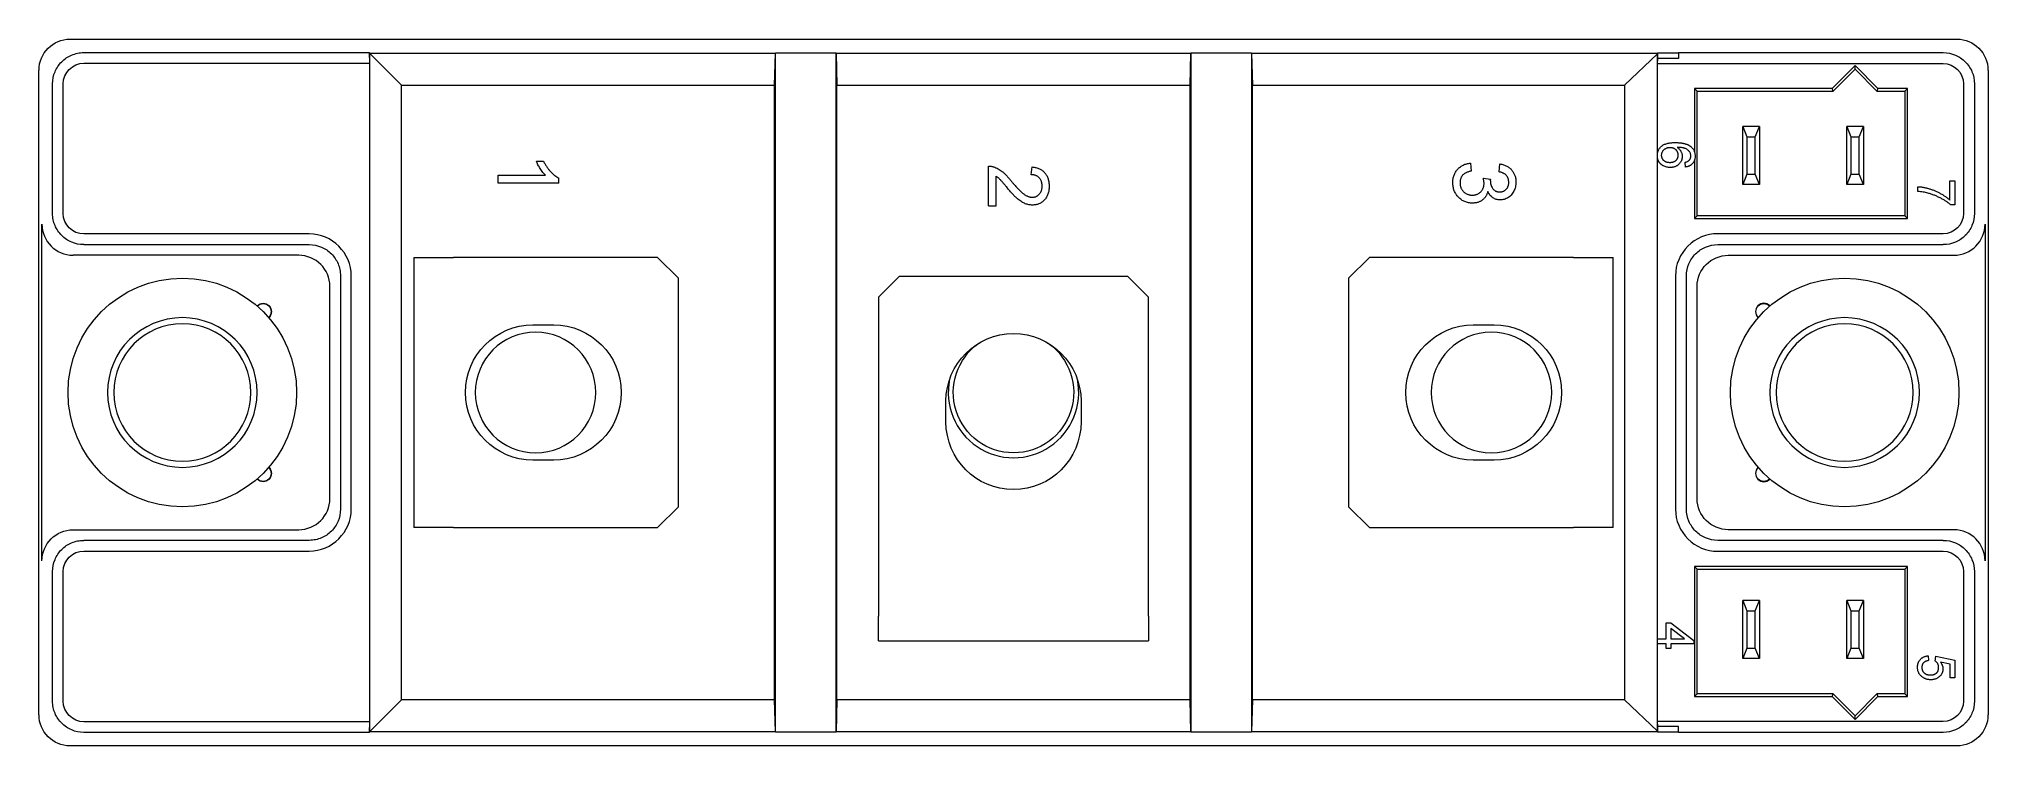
# Model space of a CAD drawing. Header units: millimetres. Extents: x -46.9 to 46.9, y -17 to 17.
import ezdxf

# ---------------------------------------------------------------- set-up
doc = ezdxf.new("R2010")
doc.units = ezdxf.units.MM
doc.header["$MEASUREMENT"] = 0

msp = doc.modelspace()

# ---------------------------------------------------------------- linework, layer by layer
at = {"linetype": 'Continuous', "lineweight": 0, "extrusion": (3.44509e-16, 1, -2.22045e-16)}
for p, q in [((-45.401, 17), (29.691, 17)), ((29.691, 17), (29.691, 17.001)), ((29.691, 17.001), (32.006, 17.001)), ((32.006, 17.001), (32.006, 17)), ((32.006, 17), (45.401, 17)), ((-44.746, 16.346), (-31.013, 16.346)), ((-30.993, 16.325), (-31.013, 16.346)), ((-31.013, 16.346), (-31, 15.832)), ((-30.993, 16.325), (-11.46, 16.325)), ((-30.993, 16.325), (-29.453, 14.785)), ((-30.993, 16.325), (-30.993, -16.325)), ((-11.5, 14.785), (-11.46, 16.325)), ((-11.46, 16.325), (-11.448, 16.337)), ((-11.448, 16.337), (-8.552, 16.337)), ((-11.448, -16.337), (-11.448, 16.337)), ((-8.552, 16.337), (-8.54, 16.325)), ((-8.552, 16.337), (-8.552, -16.337)), ((-8.54, 16.325), (8.54, 16.325)), ((-8.54, 16.325), (-8.5, 14.785)), ((8.5, 14.785), (8.54, 16.325)), ((8.54, 16.325), (8.552, 16.337)), ((8.552, 16.337), (11.448, 16.337)), ((8.552, -16.337), (8.552, 16.337)), ((11.448, 16.337), (11.46, 16.325)), ((11.448, 16.337), (11.448, -16.337)), ((11.46, 16.325), (30.993, 16.325)), ((11.46, 16.325), (11.5, 14.785)), ((29.412, 14.785), (30.992, 16.285)), ((30.993, 16.325), (30.992, 16.285)), ((30.992, -16.285), (30.992, 16.285)), ((31.006, 16.338), (30.993, 16.325)), ((31, 15.819), (31.006, 16.061)), ((31.006, 16.338), (32.006, 16.338)), ((31.006, 16.061), (31.006, 16.338)), ((32.006, 16.061), (31.006, 16.061)), ((32.006, 16.345), (44.746, 16.345)), ((32.006, 16.338), (32.006, 16.345)), ((32.006, 16.338), (32.006, 16.061)), ((-46.9, -15.501), (-46.9, 15.501)), ((-44.746, 15.832), (-31, 15.832)), ((-31, 15.832), (-31, -15.832)), ((31, 15.819), (44.746, 15.819)), ((31, 11.541), (31, 15.819)), ((40.5, 15.728), (39.398, 14.626)), ((39.45, 14.5), (40.5, 15.55)), ((41.602, 14.626), (40.5, 15.728)), ((40.5, 15.55), (40.5, 15.728)), ((40.5, 15.55), (41.55, 14.5)), ((46.9, 15.501), (46.9, -15.501)), ((-46.246, 8.61), (-46.246, 14.846)), ((-45.732, 8.61), (-45.732, 14.846)), ((-29.453, 14.785), (-11.5, 14.785)), ((-29.453, -14.785), (-29.453, 14.785)), ((-11.5, -14.785), (-11.5, 14.785)), ((-8.5, 14.785), (8.5, 14.785)), ((-8.5, -14.785), (-8.5, 14.785)), ((8.5, -14.785), (8.5, 14.785)), ((11.5, 14.785), (29.412, 14.785)), ((11.5, -14.785), (11.5, 14.785)), ((29.412, 14.785), (29.412, -14.785)), ((32.774, 14.626), (32.774, 11.568)), ((39.398, 14.626), (32.774, 14.626)), ((32.9, 14.5), (32.774, 14.626)), ((32.9, 8.5), (32.9, 14.5)), ((32.9, 14.5), (39.45, 14.5)), ((39.45, 14.5), (39.398, 14.626)), ((41.602, 14.626), (41.55, 14.5)), ((41.55, 14.5), (42.9, 14.5)), ((43.026, 14.626), (41.602, 14.626)), ((43.026, 14.626), (42.9, 14.5)), ((42.9, 14.5), (42.9, 8.5)), ((43.026, 8.374), (43.026, 14.626)), ((45.719, 14.846), (45.719, 8.61)), ((46.245, 14.846), (46.245, 8.61)), ((35.1, 10), (35.1, 12.8)), ((35.9, 12.8), (35.1, 12.8)), ((35.1, 12.8), (35.3, 12.3)), ((35.3, 12.3), (35.3, 10.5)), ((35.3, 12.3), (35.7, 12.3)), ((35.7, 12.3), (35.9, 12.8)), ((35.7, 10.5), (35.7, 12.3)), ((35.9, 12.8), (35.9, 10)), ((40.1, 10), (40.1, 12.8)), ((40.9, 12.8), (40.1, 12.8)), ((40.1, 12.8), (40.3, 12.3)), ((40.3, 12.3), (40.3, 10.5)), ((40.3, 12.3), (40.7, 12.3)), ((40.7, 12.3), (40.9, 12.8)), ((40.7, 10.5), (40.7, 12.3)), ((40.9, 12.8), (40.9, 10)), ((30.992, 11.284), (30.992, 11.501)), ((-24.807, 10.072), (-24.807, 10.446)), ((-24.807, 10.446), (-22.53, 10.446)), ((-22.961, 11.12), (-22.616, 11.12)), ((-1.206, 8.977), (-1.206, 10.887)), ((-0.831, 8.977), (-0.831, 10.406)), ((0.854, 10.475), (0.892, 10.85)), ((21.989, 11.031), (22.027, 10.647)), ((23.374, 10.608), (23.412, 10.993)), ((31, -11.854), (31, 11.247)), ((32.343, 10.845), (32.32, 11.075)), ((32.774, 11.169), (32.774, 8.374)), ((35.3, 10.5), (35.1, 10)), ((35.3, 10.5), (35.7, 10.5)), ((35.9, 10), (35.7, 10.5)), ((40.3, 10.5), (40.1, 10)), ((40.3, 10.5), (40.7, 10.5)), ((40.9, 10), (40.7, 10.5)), ((-21.886, 10.072), (-24.807, 10.072)), ((-21.886, 10.072), (-21.886, 10.313)), ((22.604, 10.304), (22.95, 10.265)), ((35.9, 10), (35.1, 10)), ((40.9, 10), (40.1, 10)), ((43.522, 9.668), (43.522, 9.898)), ((45.066, 9.253), (45.066, 10.175)), ((45.066, 10.175), (45.297, 10.175)), ((45.297, 10.175), (45.297, 9.022)), ((-1.206, 8.977), (-0.831, 8.977)), ((32.774, 8.374), (32.9, 8.5)), ((42.9, 8.5), (32.9, 8.5)), ((42.9, 8.5), (43.026, 8.374)), ((45.297, 9.022), (45.11, 9.022)), ((-46.756, -8.099), (-46.756, 8.099)), ((-33.889, 7.624), (-44.746, 7.624)), ((32.774, 8.374), (43.026, 8.374)), ((44.746, 7.637), (33.889, 7.637)), ((46.756, 8.099), (46.756, -8.099)), ((-34.399, 6.6), (-45.256, 6.6)), ((-44.746, 7.11), (-33.889, 7.11)), ((33.889, 7.111), (44.746, 7.111)), ((34.399, 6.6), (45.256, 6.6)), ((-28.865, 6.5), (-28.865, -6.5)), ((-28.865, 6.5), (-26.95, 6.5)), ((-17.128, 6.5), (-26.95, 6.5)), ((-16.128, 5.5), (-17.128, 6.5)), ((17.128, 6.5), (16.128, 5.5)), ((26.95, 6.5), (17.128, 6.5)), ((26.95, 6.5), (28.865, 6.5)), ((28.865, -6.5), (28.865, 6.5)), ((-32.9, -5.101), (-32.9, 5.101)), ((-32.39, 5.611), (-32.39, -5.611)), ((-31.876, -5.611), (-31.876, 5.611)), ((-16.128, -5.5), (-16.128, 5.5)), ((-5.5, 5.582), (-6.5, 4.582)), ((5.5, 5.582), (-5.5, 5.582)), ((6.5, 4.582), (5.5, 5.582)), ((16.128, 5.5), (16.128, -5.5)), ((31.863, 5.611), (31.863, -5.611)), ((32.389, -5.611), (32.389, 5.611)), ((32.9, -5.101), (32.9, 5.101)), ((-36.404, 4.162), (-36.394, 4.172)), ((-36.392, 4.151), (-36.383, 4.161)), ((-6.5, 4.582), (-6.5, -10.75)), ((6.5, -10.75), (6.5, 4.582)), ((36.383, 4.161), (36.392, 4.151)), ((36.404, 4.162), (36.394, 4.172)), ((-35.839, 3.617), (-35.849, 3.608)), ((-35.828, 3.606), (-35.838, 3.596)), ((-23.128, 3.25), (-22.128, 3.25)), ((22.128, 3.25), (23.128, 3.25)), ((35.828, 3.606), (35.838, 3.596)), ((35.849, 3.608), (35.839, 3.617)), ((-3.25, -1.418), (-3.25, -0.418)), ((3.25, -0.418), (3.25, -1.418)), ((-35.849, -3.608), (-35.839, -3.617)), ((-35.838, -3.596), (-35.828, -3.606)), ((-22.128, -3.25), (-23.128, -3.25)), ((23.128, -3.25), (22.128, -3.25)), ((35.838, -3.596), (35.828, -3.606)), ((35.839, -3.617), (35.849, -3.608)), ((-36.394, -4.172), (-36.404, -4.162)), ((-36.383, -4.161), (-36.392, -4.151)), ((36.392, -4.151), (36.383, -4.161)), ((36.394, -4.172), (36.404, -4.162)), ((-17.128, -6.5), (-16.128, -5.5)), ((16.128, -5.5), (17.128, -6.5)), ((-26.95, -6.5), (-28.865, -6.5)), ((-26.95, -6.5), (-17.128, -6.5)), ((17.128, -6.5), (26.95, -6.5)), ((28.865, -6.5), (26.95, -6.5)), ((-45.256, -6.6), (-34.399, -6.6)), ((-33.889, -7.11), (-44.746, -7.11)), ((44.746, -7.111), (33.889, -7.111)), ((45.256, -6.6), (34.399, -6.6)), ((-44.746, -7.624), (-33.889, -7.624)), ((32.774, -8.374), (32.774, -14.626)), ((43.026, -8.374), (32.774, -8.374)), ((32.774, -8.374), (32.9, -8.5)), ((33.889, -7.637), (44.746, -7.637)), ((42.9, -8.5), (43.026, -8.374)), ((43.026, -14.626), (43.026, -8.374)), ((-46.246, -14.846), (-46.246, -8.61)), ((-45.732, -14.846), (-45.732, -8.61)), ((32.9, -8.5), (42.9, -8.5)), ((32.9, -14.5), (32.9, -8.5)), ((42.9, -8.5), (42.9, -14.5)), ((45.719, -8.61), (45.719, -14.846)), ((46.245, -8.61), (46.245, -14.846)), ((35.1, -12.8), (35.1, -10)), ((35.9, -10), (35.1, -10)), ((35.1, -10), (35.3, -10.5)), ((35.7, -10.5), (35.9, -10)), ((35.9, -10), (35.9, -12.8)), ((40.1, -12.8), (40.1, -10)), ((40.9, -10), (40.1, -10)), ((40.1, -10), (40.3, -10.5)), ((40.7, -10.5), (40.9, -10)), ((40.9, -10), (40.9, -12.8)), ((-6.5, -11.948), (-6.5, -10.75)), ((6.5, -10.75), (6.5, -11.948)), ((31.413, -11.854), (31.413, -11.071)), ((31.413, -11.071), (31.643, -11.071)), ((31.643, -11.071), (32.749, -11.923)), ((35.3, -10.5), (35.3, -12.3)), ((35.3, -10.5), (35.7, -10.5)), ((35.7, -12.3), (35.7, -10.5)), ((40.3, -10.5), (40.3, -12.3)), ((40.3, -10.5), (40.7, -10.5)), ((40.7, -12.3), (40.7, -10.5)), ((-6.5, -11.948), (6.5, -11.948)), ((30.992, -12.085), (30.992, -11.854)), ((30.992, -11.854), (31.413, -11.854)), ((31.413, -12.085), (30.992, -12.085)), ((31, -15.819), (31, -12.085)), ((31.413, -12.315), (31.413, -12.085)), ((32.291, -11.854), (31.643, -11.355)), ((31.643, -11.355), (31.643, -11.854)), ((31.643, -11.854), (32.291, -11.854)), ((32.749, -12.085), (31.643, -12.085)), ((31.643, -12.085), (31.643, -12.315)), ((32.749, -11.923), (32.749, -12.085)), ((31.643, -12.315), (31.413, -12.315)), ((35.3, -12.3), (35.1, -12.8)), ((35.9, -12.8), (35.1, -12.8)), ((35.3, -12.3), (35.7, -12.3)), ((35.9, -12.8), (35.7, -12.3)), ((40.3, -12.3), (40.1, -12.8)), ((40.9, -12.8), (40.1, -12.8)), ((40.3, -12.3), (40.7, -12.3)), ((40.9, -12.8), (40.7, -12.3)), ((44.015, -12.663), (44.038, -12.894)), ((44.361, -12.917), (44.384, -12.686)), ((44.384, -12.686), (45.306, -12.871)), ((45.076, -13.059), (44.61, -12.967)), ((45.076, -13.723), (45.076, -13.059)), ((45.306, -12.871), (45.306, -13.723)), ((45.306, -13.723), (45.076, -13.723)), ((-29.453, -14.785), (-30.993, -16.325)), ((-11.5, -14.785), (-29.453, -14.785)), ((-11.46, -16.325), (-11.5, -14.785)), ((-8.5, -14.785), (-8.54, -16.325)), ((8.5, -14.785), (-8.5, -14.785)), ((8.54, -16.325), (8.5, -14.785)), ((11.5, -14.785), (11.46, -16.325)), ((29.412, -14.785), (11.5, -14.785)), ((30.992, -16.285), (29.412, -14.785)), ((32.9, -14.5), (32.774, -14.626)), ((32.774, -14.626), (39.398, -14.626)), ((39.45, -14.5), (32.9, -14.5)), ((39.398, -14.626), (39.45, -14.5)), ((39.398, -14.626), (40.5, -15.728)), ((40.5, -15.55), (39.45, -14.5)), ((41.55, -14.5), (40.5, -15.55)), ((40.5, -15.728), (41.602, -14.626)), ((42.9, -14.5), (41.55, -14.5)), ((41.55, -14.5), (41.602, -14.626)), ((41.602, -14.626), (43.026, -14.626)), ((42.9, -14.5), (43.026, -14.626)), ((-31, -15.832), (-44.746, -15.832)), ((-31, -15.832), (-31.013, -16.346)), ((44.746, -15.819), (31, -15.819)), ((31.006, -16.061), (31, -15.819)), ((40.5, -15.728), (40.5, -15.55)), ((-31.013, -16.346), (-44.746, -16.346)), ((-31.013, -16.346), (-30.993, -16.325)), ((-11.46, -16.325), (-30.993, -16.325)), ((-11.448, -16.337), (-11.46, -16.325)), ((-8.552, -16.337), (-11.448, -16.337)), ((-8.54, -16.325), (-8.552, -16.337)), ((8.54, -16.325), (-8.54, -16.325)), ((8.552, -16.337), (8.54, -16.325)), ((11.448, -16.337), (8.552, -16.337)), ((11.46, -16.325), (11.448, -16.337)), ((30.993, -16.325), (11.46, -16.325)), ((30.992, -16.285), (30.993, -16.325)), ((30.993, -16.325), (31.006, -16.338)), ((32.006, -16.061), (31.006, -16.061)), ((31.006, -16.338), (31.006, -16.061)), ((32.006, -16.338), (31.006, -16.338)), ((32.006, -16.338), (32.006, -16.061)), ((32.006, -16.345), (32.006, -16.338)), ((44.746, -16.345), (32.006, -16.345)), ((29.691, -17), (-45.401, -17)), ((29.691, -17.001), (29.691, -17)), ((32.006, -17.001), (29.691, -17.001)), ((45.401, -17), (32.006, -17)), ((32.006, -17), (32.006, -17.001))]:
    msp.add_line(p, q, dxfattribs=at)
at = {"linetype": 'Continuous', "lineweight": 0}
for centre in [(-40, 0), (40, 0)]:
    msp.add_circle(centre, 5.5, dxfattribs=at)
at = {"linetype": 'Continuous', "lineweight": 0, "extrusion": (-7.39557e-32, -2.22045e-16, -1)}
for centre, radius in [((40, 0), 3.6), ((23, 0), 2.9), ((-23, 0), 2.9), ((-40, 0), 3.6)]:
    msp.add_circle(centre, radius, dxfattribs=at)
at = {"linetype": 'Continuous', "lineweight": 0, "extrusion": (-4.93038e-32, -2.22045e-16, -1)}
for centre in [(40, 0), (-40, 0)]:
    msp.add_circle(centre, 3.3, dxfattribs=at)
at = {"linetype": 'Continuous', "lineweight": 0, "extrusion": (-1.47911e-31, -2.22045e-16, -1)}
msp.add_arc((36.111, 3.889), 0.4, 45, 225, dxfattribs=at)
at = {"linetype": 'Continuous', "lineweight": 0, "extrusion": (-9.86076e-32, -2.22045e-16, -1)}
for centre, start, end in [((36.111, 3.889), 45, 225), ((-36.111, 3.889), 315, 135)]:
    msp.add_arc(centre, 0.384, start, end, dxfattribs=at)
at = {"linetype": 'Continuous', "lineweight": 0}
for centre, radius, start, end in [((36.111, 3.889), 0.4, 45, 225), ((0, 0), 3.139, 168.17196, 11.82804), ((36.111, -3.889), 0.4, 135, 315)]:
    msp.add_arc(centre, radius, start, end, dxfattribs=at)
at = {"linetype": 'Continuous', "lineweight": 0, "extrusion": (-1.85677e-62, -2.22045e-16, -1)}
for centre, start, end in [((23.128, 0), 270, 90), ((22.128, 0), 90, 270)]:
    msp.add_arc(centre, 3.25, start, end, dxfattribs=at)
at = {"linetype": 'Continuous', "lineweight": 0, "extrusion": (-4.93038e-32, -2.22045e-16, -1)}
for centre, radius, start, end in [((0, -0.418), 3.25, 0, 180), ((-22.128, 0), 3.25, 270, 90), ((-23.128, 0), 3.25, 90, 270), ((36.111, -3.889), 0.384, 135, 315)]:
    msp.add_arc(centre, radius, start, end, dxfattribs=at)
at = {"linetype": 'Continuous', "lineweight": 0, "extrusion": (-7.39557e-32, -2.22045e-16, -1)}
for centre, radius, start, end in [((0, 0), 2.9, 270, 54.75834), ((36.111, -3.889), 0.4, 135, 315), ((-36.111, -3.889), 0.384, 225, 45)]:
    msp.add_arc(centre, radius, start, end, dxfattribs=at)
at = {"linetype": 'Continuous', "lineweight": 0, "extrusion": (-1.2326e-31, -2.22045e-16, -1)}
msp.add_arc((0, 0), 2.9, 125.24166, 270, dxfattribs=at)
at = {"linetype": 'Continuous', "lineweight": 0, "extrusion": (4.70371e-47, -2.22045e-16, -1)}
msp.add_arc((0, -1.418), 3.25, 180, 0, dxfattribs=at)
at = {"linetype": 'Continuous', "lineweight": 0, "extrusion": (-4.93038e-32, -2.22045e-16, -1)}
for centre, start_param, end_param in [((-45.399, 15.499), 2.356537, 3.926648), ((45.399, -15.499), -0.785056, 0.785056)]:
    msp.add_ellipse(centre, major_axis=(1.061, -1.061), ratio=0.999315, start_param=start_param, end_param=end_param, dxfattribs=at)
at = {"linetype": 'Continuous', "lineweight": 0, "extrusion": (-1.97215e-31, -2.22045e-16, -1)}
for centre, start_param, end_param in [((45.399, 15.499), 2.356537, 3.926648), ((-45.399, -15.499), -0.785056, 0.785056)]:
    msp.add_ellipse(centre, major_axis=(-1.061, -1.061), ratio=0.999315, start_param=start_param, end_param=end_param, dxfattribs=at)
at = {"linetype": 'Continuous', "lineweight": 0}
for centre, major_axis, start_param, end_param in [((-45.255, 8.101), (1.061, 1.061), 2.356537, 3.926648), ((45.255, 8.101), (-1.061, 1.061), 2.356537, 3.926648), ((-34.401, 5.099), (1.061, 1.061), -0.785056, 0.785056), ((-34.401, -5.099), (-1.061, 1.061), 2.356537, 3.926648), ((45.255, -8.101), (1.061, 1.061), -0.785056, 0.785056)]:
    msp.add_ellipse(centre, major_axis=major_axis, ratio=0.999315, start_param=start_param, end_param=end_param, dxfattribs=at)
at = {"linetype": 'Continuous', "lineweight": 0, "extrusion": (-2.21867e-31, -2.22045e-16, -1)}
msp.add_ellipse((34.401, 5.099), major_axis=(1.061, -1.061), ratio=0.999315, start_param=2.356537, end_param=3.926648, dxfattribs=at)
at = {"linetype": 'Continuous', "lineweight": 0, "extrusion": (1.84889e-31, -2.22045e-16, -1)}
msp.add_ellipse((34.401, -5.099), major_axis=(-1.061, -1.061), ratio=0.999315, start_param=-0.785056, end_param=0.785056, dxfattribs=at)
at = {"linetype": 'Continuous', "lineweight": 0, "extrusion": (-3.69779e-31, -2.22045e-16, -1)}
msp.add_ellipse((-45.255, -8.101), major_axis=(1.061, -1.061), ratio=0.999315, start_param=2.356537, end_param=3.926648, dxfattribs=at)
at = {"linetype": 'Continuous', "lineweight": 0}
for points, knots in [([(-46.246, 14.846), (-46.246, 15.045), (-46.206, 15.243), (-46.054, 15.605), (-45.945, 15.768), (-45.671, 16.042), (-45.508, 16.152), (-45.238, 16.266), (-45.143, 16.295), (-44.947, 16.335), (-44.847, 16.346), (-44.746, 16.346)], [-0.236129, -0.236129, -0.236129, -0.236129, -0.1763996, -0.1763996, -0.1182106, -0.1182106, -0.0600177, -0.0600177, -0.0302125, -0.0302125, 0, 0, 0, 0]), ([(44.746, 16.345), (44.945, 16.345), (45.143, 16.305), (45.506, 16.153), (45.668, 16.044), (45.943, 15.769), (46.052, 15.607), (46.205, 15.244), (46.245, 15.046), (46.245, 14.846)], [-0.2364307, -0.2364307, -0.2364307, -0.2364307, -0.1765218, -0.1765218, -0.1182675, -0.1182675, -0.0600123, -0.0600123, 0, 0, 0, 0]), ([(30.992, 11.501), (30.993, 11.509), (30.998, 11.537), (31.011, 11.584), (31.033, 11.643), (31.061, 11.699), (31.096, 11.751), (31.137, 11.8), (31.185, 11.846), (31.239, 11.888), (31.303, 11.923), (31.374, 11.953), (31.453, 11.978), (31.541, 11.997), (31.636, 12.01), (31.739, 12.019), (31.811, 12.02), (31.848, 12.02)], [0.092052, 0.092052, 0.092052, 0.092052, 0.1101331, 0.1625371, 0.2139125, 0.2651462, 0.3165104, 0.3691785, 0.4231231, 0.4792759, 0.5386907, 0.6019785, 0.670125, 0.7436502, 0.82281, 0.9082615, 1, 1, 1, 1]), ([(31.599, 10.822), (31.571, 10.823), (31.516, 10.824), (31.435, 10.839), (31.357, 10.861), (31.296, 10.889), (31.248, 10.914), (31.215, 10.935), (31.184, 10.958), (31.155, 10.982), (31.128, 11.009), (31.103, 11.037), (31.081, 11.066), (31.06, 11.098), (31.043, 11.131), (31.027, 11.164), (31.013, 11.199), (31.003, 11.235), (30.996, 11.264), (30.993, 11.28), (30.992, 11.284)], [0, 0, 0, 0, 0.100322, 0.197984, 0.295252, 0.392729, 0.441039, 0.488429, 0.534655, 0.580236, 0.625308, 0.670464, 0.715039, 0.760139, 0.805161, 0.850165, 0.894776, 0.940046, 0.985904, 1, 1, 1, 1]), ([(31.191, 11.408), (31.192, 11.426), (31.193, 11.461), (31.203, 11.512), (31.219, 11.56), (31.242, 11.605), (31.271, 11.645), (31.306, 11.681), (31.348, 11.713), (31.394, 11.74), (31.444, 11.762), (31.496, 11.778), (31.549, 11.788), (31.585, 11.789), (31.603, 11.79)], [-1, -1, -1, -1, -0.913823, -0.831493, -0.752058, -0.672806, -0.593539, -0.513644, -0.431508, -0.34515, -0.257573, -0.171222, -0.086177, 0, 0, 0, 0]), ([(31.591, 11.052), (31.576, 11.052), (31.547, 11.053), (31.504, 11.058), (31.464, 11.066), (31.426, 11.076), (31.39, 11.09), (31.357, 11.107), (31.326, 11.128), (31.298, 11.151), (31.273, 11.176), (31.251, 11.204), (31.233, 11.233), (31.217, 11.265), (31.205, 11.298), (31.197, 11.333), (31.192, 11.37), (31.191, 11.395), (31.191, 11.408)], [-1, -1, -1, -1, -0.925318, -0.853834, -0.786261, -0.721052, -0.657728, -0.596291, -0.535508, -0.475258, -0.415719, -0.357059, -0.2999, -0.242748, -0.184383, -0.124854, -0.063965, 0, 0, 0, 0]), ([(31.975, 11.417), (31.974, 11.403), (31.974, 11.376), (31.969, 11.337), (31.961, 11.3), (31.95, 11.266), (31.935, 11.233), (31.918, 11.203), (31.896, 11.175), (31.872, 11.15), (31.846, 11.126), (31.816, 11.107), (31.785, 11.09), (31.75, 11.076), (31.714, 11.065), (31.675, 11.058), (31.634, 11.053), (31.606, 11.052), (31.591, 11.052)], [-1, -1, -1, -1, -0.931379, -0.865865, -0.803094, -0.742407, -0.683708, -0.625726, -0.567734, -0.509008, -0.450152, -0.391254, -0.331238, -0.270245, -0.207439, -0.141252, -0.072229, 0, 0, 0, 0]), ([(32.182, 11.353), (32.182, 11.335), (32.181, 11.299), (32.173, 11.247), (32.16, 11.196), (32.142, 11.148), (32.119, 11.102), (32.091, 11.058), (32.058, 11.016), (32.02, 10.976), (31.978, 10.94), (31.933, 10.908), (31.884, 10.881), (31.833, 10.86), (31.778, 10.843), (31.721, 10.83), (31.661, 10.823), (31.62, 10.822), (31.599, 10.822)], [0, 0, 0, 0, 0.061347, 0.121203, 0.179863, 0.238152, 0.296252, 0.35519, 0.415676, 0.478379, 0.541524, 0.603977, 0.666513, 0.729491, 0.79371, 0.859736, 0.928449, 1, 1, 1, 1]), ([(31.603, 11.79), (31.617, 11.789), (31.643, 11.789), (31.682, 11.784), (31.719, 11.775), (31.754, 11.764), (31.786, 11.748), (31.817, 11.729), (31.846, 11.707), (31.872, 11.682), (31.896, 11.654), (31.917, 11.625), (31.935, 11.593), (31.95, 11.561), (31.961, 11.527), (31.969, 11.491), (31.974, 11.454), (31.974, 11.429), (31.975, 11.417)], [-1, -1, -1, -1, -0.93089, -0.864956, -0.801665, -0.739063, -0.678119, -0.617553, -0.55657, -0.493911, -0.431085, -0.370215, -0.309738, -0.249562, -0.189086, -0.127718, -0.064812, 0, 0, 0, 0]), ([(31.848, 12.02), (31.869, 12.02), (31.911, 12.02), (31.972, 12.017), (32.032, 12.014), (32.088, 12.008), (32.143, 12.002), (32.196, 11.993), (32.246, 11.983), (32.294, 11.972), (32.34, 11.959), (32.384, 11.944), (32.426, 11.928), (32.465, 11.911), (32.502, 11.892), (32.537, 11.871), (32.57, 11.849), (32.59, 11.832), (32.6, 11.824)], [0, 0, 0, 0, 0.0000633678, 0.000124983, 0.0001841361, 0.0002412752, 0.0002964243, 0.0003496928, 0.0004006711, 0.0004502704, 0.0004977946, 0.0005441311, 0.0005884605, 0.0006314857, 0.0006731891, 0.0007138779, 0.000753021, 0.0007917647, 0.0007917647, 0.0007917647, 0.0007917647]), ([(32.544, 11.575), (32.531, 11.59), (32.506, 11.621), (32.458, 11.661), (32.403, 11.697), (32.352, 11.724), (32.306, 11.742), (32.267, 11.755), (32.223, 11.765), (32.175, 11.773), (32.124, 11.78), (32.068, 11.786), (32.008, 11.789), (31.966, 11.789), (31.945, 11.79)], [0, 0, 0, 0, 0.088609, 0.181893, 0.280787, 0.38702, 0.444107, 0.506454, 0.574396, 0.647656, 0.726426, 0.811458, 0.90278, 1, 1, 1, 1]), ([(31.945, 11.79), (31.964, 11.776), (32.002, 11.75), (32.05, 11.703), (32.092, 11.651), (32.125, 11.596), (32.15, 11.537), (32.169, 11.477), (32.18, 11.415), (32.181, 11.374), (32.182, 11.353)], [0, 0, 0, 0, 0.13549, 0.265229, 0.390778, 0.51542, 0.638317, 0.759642, 0.878902, 1, 1, 1, 1]), ([(32.804, 11.364), (32.804, 11.346), (32.803, 11.312), (32.798, 11.261), (32.788, 11.213), (32.775, 11.167), (32.757, 11.124), (32.736, 11.084), (32.711, 11.045), (32.682, 11.01), (32.65, 10.977), (32.615, 10.947), (32.577, 10.921), (32.536, 10.899), (32.492, 10.88), (32.445, 10.864), (32.395, 10.853), (32.361, 10.847), (32.343, 10.845)], [0, 0, 0, 0, 0.0000519364, 0.0001020332, 0.0001502819, 0.0001969689, 0.0002425878, 0.0002877445, 0.0003327104, 0.0003779621, 0.0004232153, 0.0004681432, 0.0005136998, 0.0005595233, 0.0006068128, 0.0006551557, 0.0007056008, 0.0007582033, 0.0007582033, 0.0007582033, 0.0007582033]), ([(32.505, 11.158), (32.512, 11.166), (32.527, 11.181), (32.545, 11.205), (32.561, 11.231), (32.574, 11.258), (32.585, 11.286), (32.592, 11.316), (32.596, 11.347), (32.597, 11.368), (32.597, 11.379)], [0, 0, 0, 0, 0.0000316738, 0.000062295, 0.0000924529, 0.0001224896, 0.000152411, 0.000182885, 0.0002142361, 0.000246402, 0.000246402, 0.000246402, 0.000246402]), ([(32.597, 11.379), (32.596, 11.396), (32.595, 11.43), (32.584, 11.481), (32.568, 11.53), (32.552, 11.56), (32.544, 11.575)], [0, 0, 0, 0, 0.0000521264, 0.0001029994, 0.0001541845, 0.0002063722, 0.0002063722, 0.0002063722, 0.0002063722]), ([(32.6, 11.824), (32.616, 11.81), (32.649, 11.781), (32.69, 11.732), (32.726, 11.68), (32.754, 11.624), (32.777, 11.564), (32.793, 11.501), (32.802, 11.433), (32.804, 11.387), (32.804, 11.364)], [0, 0, 0, 0, 0.0000648715, 0.0001278678, 0.000190304, 0.0002520515, 0.0003149345, 0.0003797432, 0.0004463915, 0.0005163891, 0.0005163891, 0.0005163891, 0.0005163891]), ([(-22.53, 10.446), (-22.551, 10.468), (-22.594, 10.513), (-22.656, 10.588), (-22.718, 10.673), (-22.777, 10.765), (-22.833, 10.859), (-22.884, 10.95), (-22.927, 11.036), (-22.95, 11.093), (-22.961, 11.12)], [0, 0, 0, 0, 0.0000896672, 0.0001863634, 0.0002912697, 0.0004035353, 0.0005151212, 0.0006191639, 0.0007147673, 0.0008029634, 0.0008029634, 0.0008029634, 0.0008029634]), ([(-22.616, 11.12), (-22.592, 11.074), (-22.544, 10.981), (-22.462, 10.851), (-22.373, 10.729), (-22.277, 10.618), (-22.18, 10.519), (-22.081, 10.435), (-21.985, 10.365), (-21.918, 10.33), (-21.886, 10.313)], [0, 0, 0, 0, 0.00015819, 0.000311783, 0.000462379, 0.000610831, 0.000752226, 0.000881598, 0.00100021, 0.001108883, 0.001108883, 0.001108883, 0.001108883]), ([(-1.206, 10.887), (-1.183, 10.887), (-1.139, 10.888), (-1.073, 10.88), (-1.008, 10.868), (-0.967, 10.855), (-0.946, 10.848)], [0, 0, 0, 0, 0.0000668204, 0.0001334168, 0.0001984713, 0.000264485, 0.000264485, 0.000264485, 0.000264485]), ([(-0.946, 10.848), (-0.912, 10.836), (-0.842, 10.811), (-0.741, 10.759), (-0.641, 10.699), (-0.56, 10.641), (-0.495, 10.587), (-0.444, 10.542), (-0.392, 10.492), (-0.339, 10.438), (-0.284, 10.379), (-0.228, 10.315), (-0.17, 10.247), (-0.133, 10.199), (-0.113, 10.175)], [0, 0, 0, 0, 0.000108085, 0.000220078, 0.000334505, 0.000454523, 0.000517538, 0.000584887, 0.000656228, 0.000731654, 0.000811636, 0.0008954, 0.000983872, 0.001076667, 0.001076667, 0.001076667, 0.001076667]), ([(-0.831, 10.406), (-0.799, 10.383), (-0.733, 10.333), (-0.664, 10.266), (-0.616, 10.213), (-0.584, 10.179), (-0.549, 10.136), (-0.506, 10.088), (-0.46, 10.031), (-0.407, 9.969), (-0.35, 9.9), (-0.31, 9.851), (-0.289, 9.825)], [0, 0, 0, 0, 0.0001187916, 0.0002473917, 0.000285341, 0.0003323858, 0.0003877613, 0.0004514176, 0.0005242469, 0.000605733, 0.0006951281, 0.0007937061, 0.0007937061, 0.0007937061, 0.0007937061]), ([(1.379, 9.922), (1.378, 9.942), (1.377, 9.982), (1.37, 10.04), (1.36, 10.095), (1.345, 10.147), (1.325, 10.196), (1.301, 10.242), (1.273, 10.285), (1.24, 10.324), (1.204, 10.359), (1.164, 10.39), (1.12, 10.416), (1.073, 10.437), (1.023, 10.454), (0.97, 10.467), (0.913, 10.473), (0.874, 10.475), (0.854, 10.475)], [0, 0, 0, 0, 0.0000604489, 0.0001183029, 0.000173891, 0.0002271865, 0.0002798195, 0.0003304867, 0.0003812303, 0.0004319474, 0.0004820588, 0.0005321333, 0.0005821369, 0.0006325605, 0.0006847235, 0.0007389663, 0.0007957344, 0.0008550481, 0.0008550481, 0.0008550481, 0.0008550481]), ([(0.892, 10.85), (0.924, 10.846), (0.988, 10.839), (1.08, 10.82), (1.165, 10.794), (1.246, 10.763), (1.319, 10.724), (1.388, 10.68), (1.45, 10.627), (1.506, 10.57), (1.555, 10.506), (1.598, 10.437), (1.635, 10.362), (1.664, 10.283), (1.687, 10.198), (1.703, 10.108), (1.714, 10.012), (1.715, 9.947), (1.716, 9.914)], [0, 0, 0, 0, 0.000097204, 0.000189102, 0.000277098, 0.00036154, 0.000443623, 0.000523651, 0.00060271, 0.000681474, 0.00076124, 0.000840822, 0.000922377, 0.001006196, 0.001092289, 0.001182048, 0.001276621, 0.001375361, 0.001375361, 0.001375361, 0.001375361]), ([(21.143, 10.098), (21.143, 10.13), (21.144, 10.192), (21.157, 10.282), (21.174, 10.369), (21.201, 10.452), (21.233, 10.531), (21.275, 10.605), (21.322, 10.675), (21.377, 10.741), (21.438, 10.801), (21.504, 10.855), (21.574, 10.901), (21.648, 10.942), (21.727, 10.975), (21.811, 11.001), (21.898, 11.02), (21.958, 11.028), (21.989, 11.031)], [0, 0, 0, 0, 0.000093665, 0.000184395, 0.000272085, 0.000357118, 0.000441819, 0.000525606, 0.000609274, 0.000694764, 0.000780339, 0.00086423, 0.000947233, 0.001030734, 0.001115434, 0.001201605, 0.001290128, 0.001381605, 0.001381605, 0.001381605, 0.001381605]), ([(22.027, 10.647), (22.004, 10.642), (21.96, 10.632), (21.895, 10.613), (21.836, 10.592), (21.782, 10.567), (21.733, 10.543), (21.689, 10.514), (21.649, 10.484), (21.615, 10.451), (21.585, 10.415), (21.559, 10.376), (21.537, 10.334), (21.52, 10.29), (21.506, 10.242), (21.496, 10.192), (21.49, 10.139), (21.489, 10.103), (21.489, 10.084)], [0, 0, 0, 0, 0.0000707083, 0.0001368153, 0.0001996689, 0.0002580755, 0.0003132227, 0.0003651923, 0.0004146466, 0.0004620591, 0.0005079666, 0.0005541193, 0.0006007047, 0.0006482794, 0.000696956, 0.0007476694, 0.0008006833, 0.00085638, 0.00085638, 0.00085638, 0.00085638]), ([(23.835, 10.103), (23.834, 10.136), (23.831, 10.198), (23.809, 10.287), (23.773, 10.367), (23.73, 10.427), (23.689, 10.47), (23.655, 10.499), (23.617, 10.524), (23.575, 10.547), (23.53, 10.567), (23.481, 10.585), (23.429, 10.598), (23.392, 10.605), (23.374, 10.608)], [0, 0, 0, 0, 0.0000953379, 0.0001841117, 0.0002702677, 0.0003563334, 0.000400038, 0.0004443163, 0.0004896389, 0.0005364446, 0.0005851322, 0.0006362536, 0.0006897244, 0.0007460099, 0.0007460099, 0.0007460099, 0.0007460099]), ([(23.412, 10.993), (23.442, 10.987), (23.5, 10.975), (23.584, 10.951), (23.663, 10.922), (23.737, 10.886), (23.806, 10.847), (23.869, 10.802), (23.928, 10.751), (23.981, 10.696), (24.028, 10.636), (24.069, 10.572), (24.104, 10.504), (24.132, 10.433), (24.154, 10.359), (24.17, 10.281), (24.18, 10.199), (24.181, 10.144), (24.181, 10.115)], [0, 0, 0, 0, 0.000090052, 0.000176645, 0.000259825, 0.000340162, 0.000418503, 0.000495242, 0.000571554, 0.000647269, 0.00072306, 0.000797957, 0.000872165, 0.000947704, 0.001024093, 0.001102937, 0.001183786, 0.001267694, 0.001267694, 0.001267694, 0.001267694]), ([(32.32, 11.075), (32.34, 11.08), (32.377, 11.09), (32.428, 11.109), (32.471, 11.131), (32.494, 11.15), (32.505, 11.158)], [0, 0, 0, 0, 0.0000614618, 0.0001156924, 0.0001632283, 0.0002050082, 0.0002050082, 0.0002050082, 0.0002050082]), ([(0.909, 9.015), (0.88, 9.016), (0.822, 9.017), (0.736, 9.03), (0.65, 9.051), (0.565, 9.08), (0.479, 9.119), (0.391, 9.168), (0.301, 9.229), (0.225, 9.288), (0.161, 9.343), (0.108, 9.391), (0.052, 9.447), (-0.009, 9.509), (-0.073, 9.579), (-0.142, 9.654), (-0.214, 9.738), (-0.264, 9.795), (-0.289, 9.825)], [0, 0, 0, 0, 0.057945, 0.116018, 0.174826, 0.234683, 0.296827, 0.364061, 0.436192, 0.51426, 0.556976, 0.604856, 0.657675, 0.715751, 0.77884, 0.847501, 0.921228, 1, 1, 1, 1]), ([(-0.113, 10.175), (-0.081, 10.137), (-0.021, 10.065), (0.07, 9.962), (0.154, 9.869), (0.233, 9.786), (0.306, 9.713), (0.373, 9.649), (0.434, 9.594), (0.492, 9.549), (0.546, 9.511), (0.598, 9.478), (0.651, 9.451), (0.702, 9.429), (0.754, 9.411), (0.805, 9.399), (0.855, 9.391), (0.889, 9.39), (0.906, 9.389)], [0, 0, 0, 0, 0.000147211, 0.000283465, 0.000408849, 0.00052337, 0.000626696, 0.000719309, 0.000801293, 0.00087286, 0.000937886, 0.000999536, 0.001058094, 0.001114121, 0.001168463, 0.001220775, 0.001271613, 0.001321351, 0.001321351, 0.001321351, 0.001321351]), ([(0.906, 9.389), (0.922, 9.39), (0.954, 9.391), (1.001, 9.398), (1.047, 9.409), (1.09, 9.426), (1.131, 9.446), (1.17, 9.472), (1.207, 9.502), (1.242, 9.536), (1.275, 9.574), (1.302, 9.616), (1.326, 9.66), (1.346, 9.707), (1.36, 9.757), (1.371, 9.809), (1.377, 9.865), (1.378, 9.903), (1.379, 9.922)], [0, 0, 0, 0, 0.061762, 0.121174, 0.179421, 0.236843, 0.294322, 0.353191, 0.412721, 0.474522, 0.537057, 0.599591, 0.662367, 0.725246, 0.790316, 0.857724, 0.927232, 1, 1, 1, 1]), ([(1.716, 9.914), (1.715, 9.88), (1.714, 9.814), (1.702, 9.718), (1.684, 9.628), (1.659, 9.542), (1.627, 9.463), (1.586, 9.388), (1.539, 9.319), (1.485, 9.256), (1.426, 9.2), (1.362, 9.15), (1.295, 9.109), (1.225, 9.073), (1.151, 9.047), (1.073, 9.029), (0.993, 9.016), (0.937, 9.015), (0.909, 9.015)], [0, 0, 0, 0, 0.074712, 0.145539, 0.213339, 0.278615, 0.342094, 0.40389, 0.465063, 0.526577, 0.587328, 0.64638, 0.704345, 0.761672, 0.819418, 0.878039, 0.937796, 1, 1, 1, 1]), ([(22.084, 9.108), (22.052, 9.109), (21.988, 9.11), (21.895, 9.124), (21.805, 9.146), (21.72, 9.177), (21.637, 9.216), (21.559, 9.265), (21.485, 9.323), (21.415, 9.388), (21.351, 9.459), (21.295, 9.537), (21.248, 9.619), (21.21, 9.706), (21.179, 9.797), (21.158, 9.893), (21.145, 9.994), (21.144, 10.063), (21.143, 10.098)], [0, 0, 0, 0, 0.000096476, 0.000189607, 0.000280937, 0.000371264, 0.000461504, 0.000553202, 0.000646244, 0.000741974, 0.000838226, 0.000932595, 0.001026454, 0.001120793, 0.001216019, 0.001313616, 0.001414381, 0.001519231, 0.001519231, 0.001519231, 0.001519231]), ([(21.489, 10.084), (21.489, 10.062), (21.49, 10.02), (21.499, 9.957), (21.511, 9.898), (21.531, 9.843), (21.555, 9.79), (21.585, 9.742), (21.62, 9.696), (21.66, 9.654), (21.704, 9.616), (21.751, 9.583), (21.801, 9.555), (21.853, 9.532), (21.908, 9.515), (21.965, 9.502), (22.025, 9.494), (22.066, 9.493), (22.087, 9.493)], [0, 0, 0, 0, 0.0000650314, 0.0001270064, 0.0001868898, 0.0002449651, 0.0003015147, 0.0003579572, 0.0004149576, 0.0004727291, 0.0005306727, 0.0005875762, 0.0006436333, 0.0006996904, 0.0007566345, 0.0008146425, 0.0008741747, 0.0009362271, 0.0009362271, 0.0009362271, 0.0009362271]), ([(22.824, 9.671), (22.818, 9.65), (22.808, 9.608), (22.785, 9.547), (22.76, 9.49), (22.73, 9.436), (22.696, 9.386), (22.658, 9.339), (22.615, 9.297), (22.569, 9.258), (22.519, 9.222), (22.466, 9.192), (22.41, 9.166), (22.35, 9.144), (22.288, 9.128), (22.222, 9.117), (22.154, 9.11), (22.107, 9.109), (22.084, 9.108)], [0, 0, 0, 0, 0.000065899, 0.000129076, 0.000191062, 0.000251455, 0.000311306, 0.000370445, 0.000430131, 0.00049003, 0.000550563, 0.000610726, 0.000671631, 0.000733692, 0.000797562, 0.000862746, 0.000930885, 0.001001068, 0.001001068, 0.001001068, 0.001001068]), ([(22.087, 9.493), (22.107, 9.493), (22.146, 9.494), (22.203, 9.501), (22.257, 9.514), (22.308, 9.532), (22.357, 9.554), (22.404, 9.581), (22.447, 9.614), (22.488, 9.651), (22.525, 9.691), (22.557, 9.736), (22.584, 9.782), (22.606, 9.832), (22.624, 9.884), (22.637, 9.938), (22.644, 9.996), (22.645, 10.035), (22.645, 10.055)], [0, 0, 0, 0, 0.0000590116, 0.0001154514, 0.0001704944, 0.000223985, 0.0002770226, 0.0003301405, 0.0003837437, 0.0004385509, 0.0004933582, 0.0005470869, 0.0006002048, 0.0006537848, 0.0007078394, 0.0007634625, 0.0008204932, 0.0008800999, 0.0008800999, 0.0008800999, 0.0008800999]), ([(22.645, 10.055), (22.645, 10.073), (22.644, 10.11), (22.635, 10.17), (22.623, 10.235), (22.611, 10.28), (22.604, 10.304)], [0, 0, 0, 0, 0.0000529392, 0.0001123493, 0.0001790587, 0.0002528106, 0.0002528106, 0.0002528106, 0.0002528106]), ([(23.419, 9.262), (23.387, 9.263), (23.326, 9.266), (23.236, 9.286), (23.151, 9.319), (23.07, 9.364), (22.996, 9.422), (22.929, 9.493), (22.87, 9.577), (22.839, 9.639), (22.824, 9.671)], [0, 0, 0, 0, 0.000092283, 0.0001822083, 0.000271322, 0.0003625189, 0.0004551813, 0.0005505523, 0.0006507281, 0.0007567204, 0.0007567204, 0.0007567204, 0.0007567204]), ([(22.95, 10.265), (22.949, 10.254), (22.947, 10.236), (22.947, 10.217), (22.946, 10.209)], [0, 0, 0, 0, 0.00003139926, 0.00005547168, 0.00005547168, 0.00005547168, 0.00005547168]), ([(22.946, 10.209), (22.948, 10.174), (22.95, 10.104), (22.972, 10.003), (23.007, 9.907), (23.048, 9.833), (23.087, 9.778), (23.122, 9.744), (23.159, 9.713), (23.202, 9.689), (23.247, 9.669), (23.297, 9.657), (23.35, 9.648), (23.387, 9.647), (23.406, 9.647)], [0, 0, 0, 0, 0.0001043859, 0.0002047723, 0.0003043656, 0.0004044849, 0.000454429, 0.0005025485, 0.0005496792, 0.0005973858, 0.0006456361, 0.0006958738, 0.0007486007, 0.0008042735, 0.0008042735, 0.0008042735, 0.0008042735]), ([(23.406, 9.647), (23.421, 9.647), (23.451, 9.648), (23.495, 9.654), (23.536, 9.664), (23.576, 9.678), (23.613, 9.696), (23.649, 9.718), (23.683, 9.744), (23.714, 9.775), (23.742, 9.807), (23.767, 9.843), (23.789, 9.88), (23.805, 9.921), (23.818, 9.963), (23.828, 10.008), (23.834, 10.055), (23.835, 10.087), (23.835, 10.103)], [0, 0, 0, 0, 0.0000454972, 0.0000889797, 0.0001314884, 0.0001727326, 0.0002139334, 0.0002555919, 0.0002978262, 0.0003409782, 0.0003846455, 0.000427623, 0.0004702117, 0.0005136489, 0.0005575409, 0.0006028292, 0.0006498692, 0.0006989529, 0.0006989529, 0.0006989529, 0.0006989529]), ([(24.181, 10.115), (24.18, 10.076), (24.177, 9.999), (24.158, 9.886), (24.125, 9.778), (24.08, 9.676), (24.025, 9.581), (23.959, 9.497), (23.883, 9.425), (23.798, 9.367), (23.708, 9.321), (23.614, 9.286), (23.517, 9.266), (23.452, 9.263), (23.419, 9.262)], [0, 0, 0, 0, 0.000116773, 0.000229614, 0.0003414, 0.00045304, 0.000562655, 0.000667797, 0.000770572, 0.000873237, 0.000974046, 0.001072581, 0.001170256, 0.00126853, 0.00126853, 0.00126853, 0.00126853]), ([(43.522, 9.898), (43.54, 9.897), (43.577, 9.896), (43.633, 9.891), (43.693, 9.885), (43.755, 9.875), (43.819, 9.863), (43.887, 9.849), (43.957, 9.832), (44.054, 9.806), (44.177, 9.769), (44.321, 9.714), (44.464, 9.651), (44.579, 9.591), (44.669, 9.54), (44.734, 9.501), (44.796, 9.461), (44.855, 9.421), (44.912, 9.38), (44.966, 9.338), (45.018, 9.296), (45.05, 9.267), (45.066, 9.253)], [0, 0, 0, 0, 0.000053525, 0.00011007, 0.000169686, 0.000232124, 0.000297456, 0.000366447, 0.000438444, 0.000513403, 0.000667016, 0.000820815, 0.000975558, 0.0011316, 0.001209244, 0.00128459, 0.001358368, 0.001429948, 0.001499379, 0.001567441, 0.001633759, 0.001698354, 0.001698354, 0.001698354, 0.001698354]), ([(44.011, 9.588), (43.973, 9.598), (43.896, 9.618), (43.776, 9.64), (43.651, 9.657), (43.566, 9.664), (43.522, 9.668)], [0, 0, 0, 0, 0.0001176537, 0.0002393513, 0.0003654584, 0.0004959761, 0.0004959761, 0.0004959761, 0.0004959761]), ([(45.11, 9.022), (45.095, 9.036), (45.062, 9.063), (45.01, 9.104), (44.955, 9.144), (44.897, 9.184), (44.834, 9.224), (44.768, 9.264), (44.699, 9.304), (44.602, 9.356), (44.477, 9.419), (44.324, 9.484), (44.169, 9.542), (44.063, 9.573), (44.011, 9.588)], [0, 0, 0, 0, 0.000062419, 0.000127626, 0.000195694, 0.000266489, 0.000340278, 0.000417113, 0.000497039, 0.000579925, 0.000747533, 0.000913504, 0.001077959, 0.001241598, 0.001241598, 0.001241598, 0.001241598]), ([(-44.746, 7.11), (-44.945, 7.11), (-45.143, 7.15), (-45.505, 7.302), (-45.668, 7.411), (-45.942, 7.685), (-46.052, 7.847), (-46.166, 8.118), (-46.195, 8.213), (-46.235, 8.409), (-46.246, 8.509), (-46.246, 8.61)], [-0.236129, -0.236129, -0.236129, -0.236129, -0.1763996, -0.1763996, -0.1182106, -0.1182106, -0.0600177, -0.0600177, -0.0302125, -0.0302125, 0, 0, 0, 0]), ([(46.245, 8.61), (46.245, 8.411), (46.205, 8.213), (46.053, 7.85), (45.944, 7.688), (45.669, 7.413), (45.507, 7.304), (45.144, 7.151), (44.946, 7.111), (44.746, 7.111)], [-0.2364307, -0.2364307, -0.2364307, -0.2364307, -0.1765218, -0.1765218, -0.1182675, -0.1182675, -0.0600123, -0.0600123, 0, 0, 0, 0]), ([(-33.889, 7.11), (-33.689, 7.11), (-33.491, 7.07), (-33.128, 6.918), (-32.966, 6.809), (-32.692, 6.535), (-32.583, 6.373), (-32.469, 6.103), (-32.44, 6.008), (-32.4, 5.812), (-32.39, 5.711), (-32.39, 5.611)], [-0.2361675, -0.2361675, -0.2361675, -0.2361675, -0.1761475, -0.1761475, -0.1180793, -0.1180793, -0.0600101, -0.0600101, -0.0302066, -0.0302066, 0, 0, 0, 0]), ([(32.389, 5.611), (32.389, 5.811), (32.429, 6.009), (32.582, 6.372), (32.691, 6.534), (32.965, 6.808), (33.127, 6.917), (33.49, 7.07), (33.688, 7.111), (33.889, 7.111)], [-0.236443, -0.236443, -0.236443, -0.236443, -0.1764024, -0.1764024, -0.1182759, -0.1182759, -0.0601484, -0.0601484, 0, 0, 0, 0]), ([(-32.39, -5.611), (-32.39, -5.811), (-32.43, -6.009), (-32.582, -6.372), (-32.691, -6.534), (-32.965, -6.808), (-33.127, -6.917), (-33.397, -7.031), (-33.492, -7.06), (-33.688, -7.1), (-33.789, -7.11), (-33.889, -7.11)], [-0.2361675, -0.2361675, -0.2361675, -0.2361675, -0.1761475, -0.1761475, -0.1180793, -0.1180793, -0.0600101, -0.0600101, -0.0302066, -0.0302066, 0, 0, 0, 0]), ([(33.889, -7.111), (33.689, -7.111), (33.491, -7.071), (33.128, -6.918), (32.966, -6.809), (32.692, -6.535), (32.583, -6.373), (32.43, -6.01), (32.389, -5.812), (32.389, -5.611)], [-0.236443, -0.236443, -0.236443, -0.236443, -0.1764024, -0.1764024, -0.1182759, -0.1182759, -0.0601484, -0.0601484, 0, 0, 0, 0]), ([(-46.246, -8.61), (-46.246, -8.411), (-46.206, -8.213), (-46.054, -7.851), (-45.945, -7.688), (-45.671, -7.413), (-45.508, -7.304), (-45.238, -7.19), (-45.143, -7.161), (-44.947, -7.121), (-44.847, -7.11), (-44.746, -7.11)], [-0.236129, -0.236129, -0.236129, -0.236129, -0.1763996, -0.1763996, -0.1182106, -0.1182106, -0.0600177, -0.0600177, -0.0302125, -0.0302125, 0, 0, 0, 0]), ([(44.746, -7.111), (44.945, -7.111), (45.143, -7.151), (45.506, -7.303), (45.668, -7.412), (45.943, -7.687), (46.052, -7.849), (46.205, -8.212), (46.245, -8.41), (46.245, -8.61)], [-0.2364307, -0.2364307, -0.2364307, -0.2364307, -0.1765218, -0.1765218, -0.1182675, -0.1182675, -0.0600123, -0.0600123, 0, 0, 0, 0]), ([(43.508, -13.222), (43.509, -13.202), (43.509, -13.165), (43.516, -13.109), (43.527, -13.056), (43.542, -13.006), (43.561, -12.959), (43.586, -12.915), (43.614, -12.873), (43.646, -12.834), (43.682, -12.798), (43.722, -12.767), (43.764, -12.739), (43.809, -12.716), (43.856, -12.696), (43.907, -12.681), (43.96, -12.669), (43.997, -12.665), (44.015, -12.663)], [0, 0, 0, 0, 0.0000572524, 0.0001119972, 0.0001649635, 0.0002162239, 0.0002665759, 0.0003163489, 0.0003660229, 0.0004159808, 0.000465736, 0.0005155179, 0.0005647989, 0.0006145503, 0.000665231, 0.0007168314, 0.0007706398, 0.000826177, 0.000826177, 0.000826177, 0.000826177]), ([(44.038, -12.894), (44.025, -12.896), (44, -12.9), (43.964, -12.909), (43.93, -12.92), (43.898, -12.932), (43.869, -12.947), (43.842, -12.963), (43.818, -12.982), (43.796, -13.001), (43.777, -13.023), (43.761, -13.047), (43.747, -13.072), (43.735, -13.099), (43.727, -13.128), (43.72, -13.158), (43.717, -13.19), (43.716, -13.212), (43.716, -13.223)], [0, 0, 0, 0, 0.0000393731, 0.0000765869, 0.0001119576, 0.0001459066, 0.0001779692, 0.0002090158, 0.0002389154, 0.0002680928, 0.0002967907, 0.0003251303, 0.000353855, 0.0003830852, 0.0004126824, 0.0004434776, 0.0004755823, 0.0005089509, 0.0005089509, 0.0005089509, 0.0005089509]), ([(44.522, -13.224), (44.522, -13.206), (44.521, -13.172), (44.512, -13.123), (44.499, -13.078), (44.478, -13.038), (44.454, -13.002), (44.427, -12.97), (44.396, -12.941), (44.373, -12.925), (44.361, -12.917)], [0, 0, 0, 0, 0.14786, 0.283561, 0.412369, 0.534236, 0.652692, 0.768663, 0.883652, 1, 1, 1, 1]), ([(44.61, -12.967), (44.619, -12.98), (44.638, -13.005), (44.663, -13.044), (44.683, -13.084), (44.7, -13.124), (44.714, -13.164), (44.723, -13.205), (44.729, -13.246), (44.73, -13.274), (44.73, -13.288)], [0, 0, 0, 0, 0.136729, 0.268515, 0.395529, 0.52, 0.640496, 0.761236, 0.880107, 1, 1, 1, 1]), ([(43.726, -13.678), (43.709, -13.664), (43.675, -13.636), (43.63, -13.588), (43.593, -13.536), (43.562, -13.481), (43.537, -13.422), (43.521, -13.358), (43.51, -13.291), (43.509, -13.245), (43.508, -13.222)], [0, 0, 0, 0, 0.000066605, 0.0001310191, 0.0001941461, 0.0002566328, 0.0003195505, 0.000384242, 0.0004510962, 0.0005207882, 0.0005207882, 0.0005207882, 0.0005207882]), ([(43.716, -13.223), (43.716, -13.237), (43.717, -13.264), (43.722, -13.303), (43.731, -13.34), (43.744, -13.374), (43.76, -13.407), (43.78, -13.436), (43.803, -13.464), (43.83, -13.489), (43.86, -13.512), (43.892, -13.531), (43.927, -13.548), (43.964, -13.562), (44.003, -13.572), (44.045, -13.58), (44.089, -13.584), (44.119, -13.585), (44.134, -13.585)], [0, 0, 0, 0, 0.0000407928, 0.000079772, 0.0001169679, 0.0001534964, 0.0001889886, 0.0002242859, 0.0002600793, 0.0002967545, 0.0003340053, 0.0003712201, 0.0004092753, 0.0004481873, 0.000488509, 0.0005302998, 0.0005741602, 0.000619941, 0.000619941, 0.000619941, 0.000619941]), ([(44.148, -13.816), (44.128, -13.815), (44.088, -13.814), (44.03, -13.808), (43.974, -13.797), (43.92, -13.782), (43.869, -13.763), (43.819, -13.739), (43.771, -13.711), (43.741, -13.689), (43.726, -13.678)], [0, 0, 0, 0, 0.0000598934, 0.0001183066, 0.0001752319, 0.0002309534, 0.0002860684, 0.0003412248, 0.0003963257, 0.0004521568, 0.0004521568, 0.0004521568, 0.0004521568]), ([(44.134, -13.585), (44.149, -13.585), (44.177, -13.584), (44.219, -13.58), (44.258, -13.573), (44.295, -13.563), (44.329, -13.55), (44.362, -13.535), (44.391, -13.516), (44.419, -13.495), (44.443, -13.471), (44.464, -13.443), (44.482, -13.413), (44.497, -13.381), (44.508, -13.345), (44.517, -13.308), (44.521, -13.267), (44.522, -13.239), (44.522, -13.224)], [0, 0, 0, 0, 0.072866, 0.141887, 0.207453, 0.270438, 0.331641, 0.390108, 0.448069, 0.505503, 0.562488, 0.619084, 0.676416, 0.735452, 0.796241, 0.860406, 0.928305, 1, 1, 1, 1]), ([(44.73, -13.288), (44.729, -13.306), (44.728, -13.342), (44.721, -13.395), (44.708, -13.445), (44.69, -13.493), (44.667, -13.539), (44.638, -13.583), (44.605, -13.625), (44.567, -13.664), (44.525, -13.699), (44.48, -13.731), (44.432, -13.757), (44.381, -13.778), (44.326, -13.795), (44.27, -13.807), (44.21, -13.814), (44.169, -13.815), (44.148, -13.816)], [0, 0, 0, 0, 0.061997, 0.122088, 0.181375, 0.239508, 0.297836, 0.35688, 0.417282, 0.47964, 0.5425, 0.604962, 0.666991, 0.730216, 0.794173, 0.860458, 0.928578, 1, 1, 1, 1]), ([(-44.746, -16.346), (-44.945, -16.346), (-45.143, -16.306), (-45.505, -16.154), (-45.668, -16.045), (-45.942, -15.771), (-46.052, -15.608), (-46.166, -15.338), (-46.195, -15.243), (-46.235, -15.047), (-46.246, -14.947), (-46.246, -14.846)], [-0.236129, -0.236129, -0.236129, -0.236129, -0.1763996, -0.1763996, -0.1182106, -0.1182106, -0.0600177, -0.0600177, -0.0302125, -0.0302125, 0, 0, 0, 0]), ([(46.245, -14.846), (46.245, -15.045), (46.205, -15.243), (46.053, -15.606), (45.944, -15.768), (45.669, -16.043), (45.507, -16.152), (45.144, -16.305), (44.946, -16.345), (44.746, -16.345)], [-0.2364307, -0.2364307, -0.2364307, -0.2364307, -0.1765218, -0.1765218, -0.1182675, -0.1182675, -0.0600123, -0.0600123, 0, 0, 0, 0])]:
    msp.add_open_spline(points, degree=3, knots=knots, dxfattribs=at)
for points in [[(-45.732, 14.846), (-45.746, 15.373), (-45.273, 15.846), (-44.746, 15.832)], [(44.746, 15.819), (45.266, 15.832), (45.732, 15.366), (45.719, 14.846)], [(-44.746, 7.624), (-45.273, 7.61), (-45.746, 8.083), (-45.732, 8.61)], [(45.719, 8.61), (45.732, 8.09), (45.266, 7.624), (44.746, 7.637)], [(-31.876, 5.611), (-31.849, 6.687), (-32.813, 7.651), (-33.889, 7.624)], [(33.889, 7.637), (32.806, 7.665), (31.835, 6.694), (31.863, 5.611)], [(-33.889, -7.624), (-32.813, -7.651), (-31.849, -6.687), (-31.876, -5.611)], [(31.863, -5.611), (31.835, -6.694), (32.806, -7.665), (33.889, -7.637)], [(-45.732, -8.61), (-45.746, -8.083), (-45.273, -7.61), (-44.746, -7.624)], [(44.746, -7.637), (45.266, -7.624), (45.732, -8.09), (45.719, -8.61)], [(-44.746, -15.832), (-45.273, -15.846), (-45.746, -15.373), (-45.732, -14.846)], [(45.719, -14.846), (45.732, -15.366), (45.266, -15.832), (44.746, -15.819)]]:
    msp.add_open_spline(points, degree=3, dxfattribs=at)

doc.saveas('drawing.dxf')
